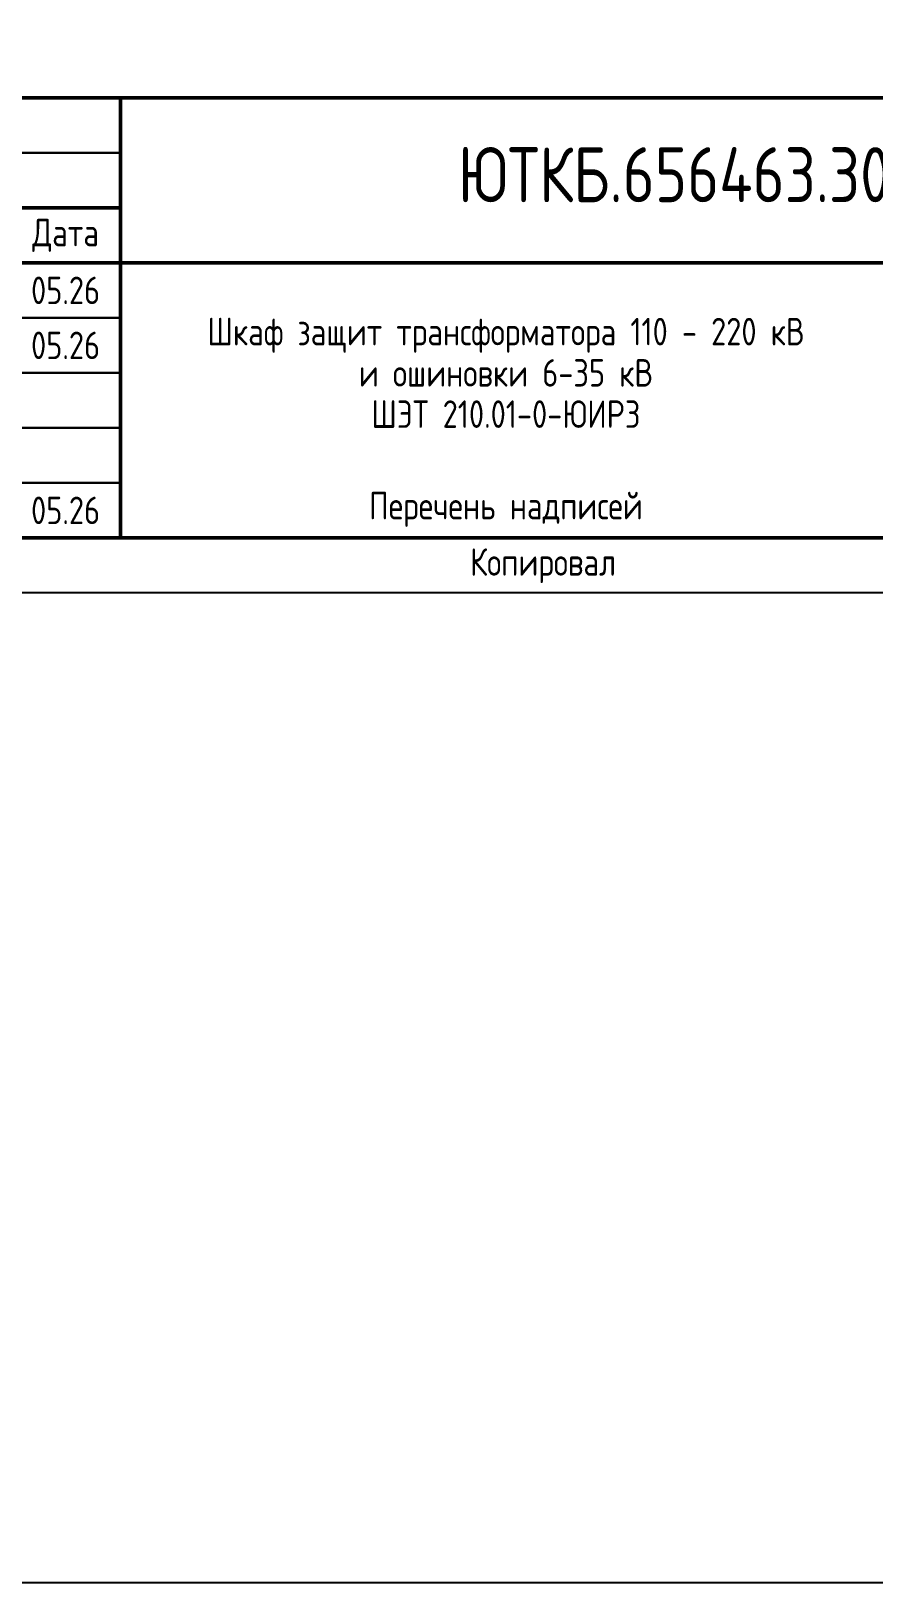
# Model space of a CAD drawing. Header units: millimetres. Extents: x -1117 to 5846, y -90 to 586.
# Drawn here: x -973.1 to -896.6, y -90 to 51.1 of the extents above; entities that cross this region are included whole.
import ezdxf

# ---------------------------------------------------------------- set-up
doc = ezdxf.new("R2010")
doc.units = ezdxf.units.MM
doc.styles.add('Gost_type_A', font='GOST_0.TTF')

# ---------------------------------------------------------------- blocks, each defined once
blk = doc.blocks.new('Формат_А4')
blk.add_lwpolyline([(0, 297), (0, 0), (-210, 0), (-210, 297)], close=True)
at = {"lineweight": 50}
blk.add_lwpolyline([(-190, 292), (-5, 292), (-5, 5), (-190, 5)], close=True, dxfattribs=at)
blk = doc.blocks.new('Штамп большой нижний текстовый')
at = {"lineweight": 50}
for points in [[(-185, 40), (-120, 40), (-120, 30), (-185, 30)], [(-120, 25), (0, 25), (0, 40), (-120, 40)], [(-130, 30), (-120, 30), (-120, 25), (-130, 25)], [(-130, 25), (-120, 25), (-120, 0), (-130, 0)], [(-120, 25), (-50, 25), (-50, 0), (-120, 0)]]:
    blk.add_lwpolyline(points, close=True, dxfattribs=at)
for points in [[(-130, 40), (-120, 40), (-120, 35), (-130, 35)], [(-130, 35), (-120, 35), (-120, 30), (-130, 30)], [(-130, 25), (-120, 25), (-120, 20), (-130, 20)], [(-130, 20), (-120, 20), (-120, 15), (-130, 15)], [(-130, 15), (-120, 15), (-120, 10), (-130, 10)], [(-130, 10), (-120, 10), (-120, 5), (-130, 5)], [(-130, 5), (-120, 5), (-120, 0), (-130, 0)]]:
    blk.add_lwpolyline(points, close=True)
at = {"char_height": 2.5, "style": 'Gost_type_A'}
for s, insert, width, attachment_point in [('Дата', (-125, 27.5), 10, 5), ('Копировал', (-75, -2.53), 13.1202, 6)]:
    blk.add_mtext(s, dxfattribs=dict(at, insert=insert, width=width, attachment_point=attachment_point))

msp = doc.modelspace()

# ---------------------------------------------------------------- linework, layer by layer
msp.add_lwpolyline([(-1117.42, 586), (5845.64, 586), (5845.64, -90), (-1117.42, -90)], close=True)

# ---------------------------------------------------------------- block references
at = {"color": 1}
for name, p in [('Формат_А4', (-840, 0)), ('Штамп большой нижний текстовый', (-845, 5))]:
    msp.add_blockref(name, p, dxfattribs=at)

# ---------------------------------------------------------------- texts
at = {"color": 1, "insert": (-905, 37.5), "char_height": 5, "width": 120, "attachment_point": 5, "style": 'Gost_type_A'}
msp.add_mtext('{\\C256;ЮТКБ.656463.300-020Д1}', dxfattribs=at)
at = {"char_height": 2.5, "style": 'Gost_type_A'}
for s, insert, width, attachment_point in [('05.26', (-970, 27.5), 10, 5), ('05.26', (-970, 22.5), 10, 5), ('05.26', (-970, 7.5), 10, 5), ('Перечень надписей', (-930, 6), 70, 8)]:
    msp.add_mtext(s, dxfattribs=dict(at, insert=insert, width=width, attachment_point=attachment_point))
at = {"insert": (-930, 20), "char_height": 2.5, "width": 68, "attachment_point": 5, "line_spacing_factor": 0.9, "style": 'Gost_type_A'}
msp.add_mtext('Шкаф защит трансформатора 110 - 220 кВ \\Pи ошиновки 6-35 кВ                      \\PШЭТ 210.01-0-ЮИРЗ', dxfattribs=at)

doc.saveas('drawing.dxf')
